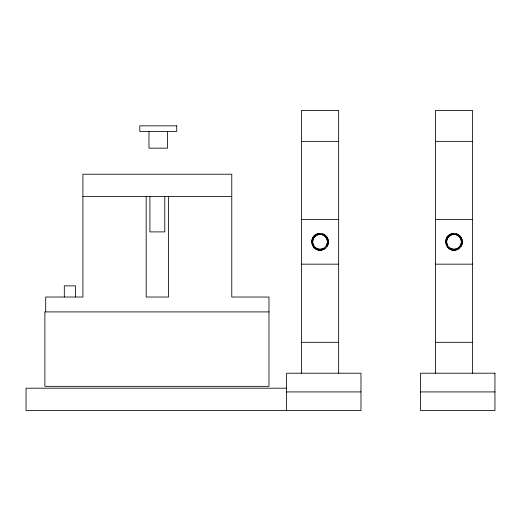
<?xml version="1.0" encoding="UTF-8"?>
<svg xmlns="http://www.w3.org/2000/svg" width="521" height="521" viewBox="0 0 521 521"><rect width="100%" height="100%" fill="white"/><g stroke="black" fill="none" stroke-linecap="round" stroke-linejoin="round"><path stroke-width="0.78" d="M326.882 244.779L327.488 241.737L326.804 238.722A7.483 7.418 0 0 0 323.678 235.342L322.252 234.73A7.203 6.955 0 0 0 317.654 234.789L316.24 235.44A7.489 7.424 0 0 0 313.206 238.898L312.6 241.933L313.284 244.955A7.483 7.418 0 0 0 316.403 248.335L317.836 248.947A7.203 6.962 0 0 0 322.434 248.888L323.847 248.237M326.895 246.648C330.099 242.213 327.761 235.375 322.506 233.831M460.864 246.648C464.074 242.213 461.73 235.375 456.474 233.831M325.071 248.563C312.73 256.794 305.612 234.268 319.907 233.467M459.047 248.563C446.699 256.794 439.587 234.268 453.882 233.467M301.438 141.36L338.65 141.36M435.406 141.36L472.619 141.36M82.917 196.547L231.773 196.547M301.438 219.51L338.65 219.51M435.406 219.51L472.619 219.51M301.438 264.167L338.65 264.167M435.406 264.167L472.619 264.167M268.986 311.91L44.871 311.91L44.871 386.341L268.986 386.341L268.986 297.022L231.773 297.022L231.773 174.216L82.917 174.216L82.917 297.022L45.705 297.022L45.705 311.91M301.438 342.317L338.65 342.317M435.406 342.317L472.619 342.317M286.55 388.197L26.05 388.197L26.05 410.528L360.981 410.528L360.981 373.205L286.55 373.205L286.55 410.528M286.55 391.922L360.981 391.922M420.519 391.922L494.95 391.922M450.378 248.335L451.805 248.947A7.203 6.962 0 0 0 456.409 248.888L457.822 248.237A7.489 7.424 0 0 0 460.851 244.779L461.456 241.737L460.772 238.722A7.483 7.418 0 0 0 457.653 235.342L456.22 234.73A7.203 6.955 0 0 0 451.622 234.789L450.209 235.44A7.489 7.424 0 0 0 447.174 238.898L446.575 241.933L447.252 244.955M472.619 373.205L472.619 110.472L435.406 110.472L435.406 373.205M338.65 373.205L338.65 110.472L301.438 110.472L301.438 373.205M168.511 196.547L168.511 297.022L146.18 297.022L146.18 196.547M167.554 131.422L167.554 148.166L148.967 148.166L148.967 131.422M164.786 196.547L164.786 231.897L149.905 231.897L149.905 196.547M75.473 297.022L75.473 285.86L64.311 285.86L64.311 297.022M176.743 125.841L139.784 125.841L139.784 131.422L176.743 131.422L176.743 125.841M494.95 373.205L420.519 373.205L420.519 410.528L494.95 410.528L494.95 373.205M447.884 247.54A8.375 8.375 0 0 0 462.016 244.297A8.375 8.375 0 0 0 452.143 233.675A8.375 8.375 0 0 0 447.884 247.54M449.109 247.436A7.444 7.444 0 0 0 461.313 243.287A7.444 7.444 0 0 0 451.622 234.789A7.444 7.444 0 0 0 449.109 247.436M313.909 247.54A8.375 8.375 0 0 0 328.048 244.297A8.375 8.375 0 0 0 318.168 233.675A8.375 8.375 0 0 0 313.909 247.54M315.133 247.436A7.444 7.444 0 0 0 327.344 243.287A7.444 7.444 0 0 0 317.647 234.789A7.444 7.444 0 0 0 315.133 247.436"/></g></svg>
